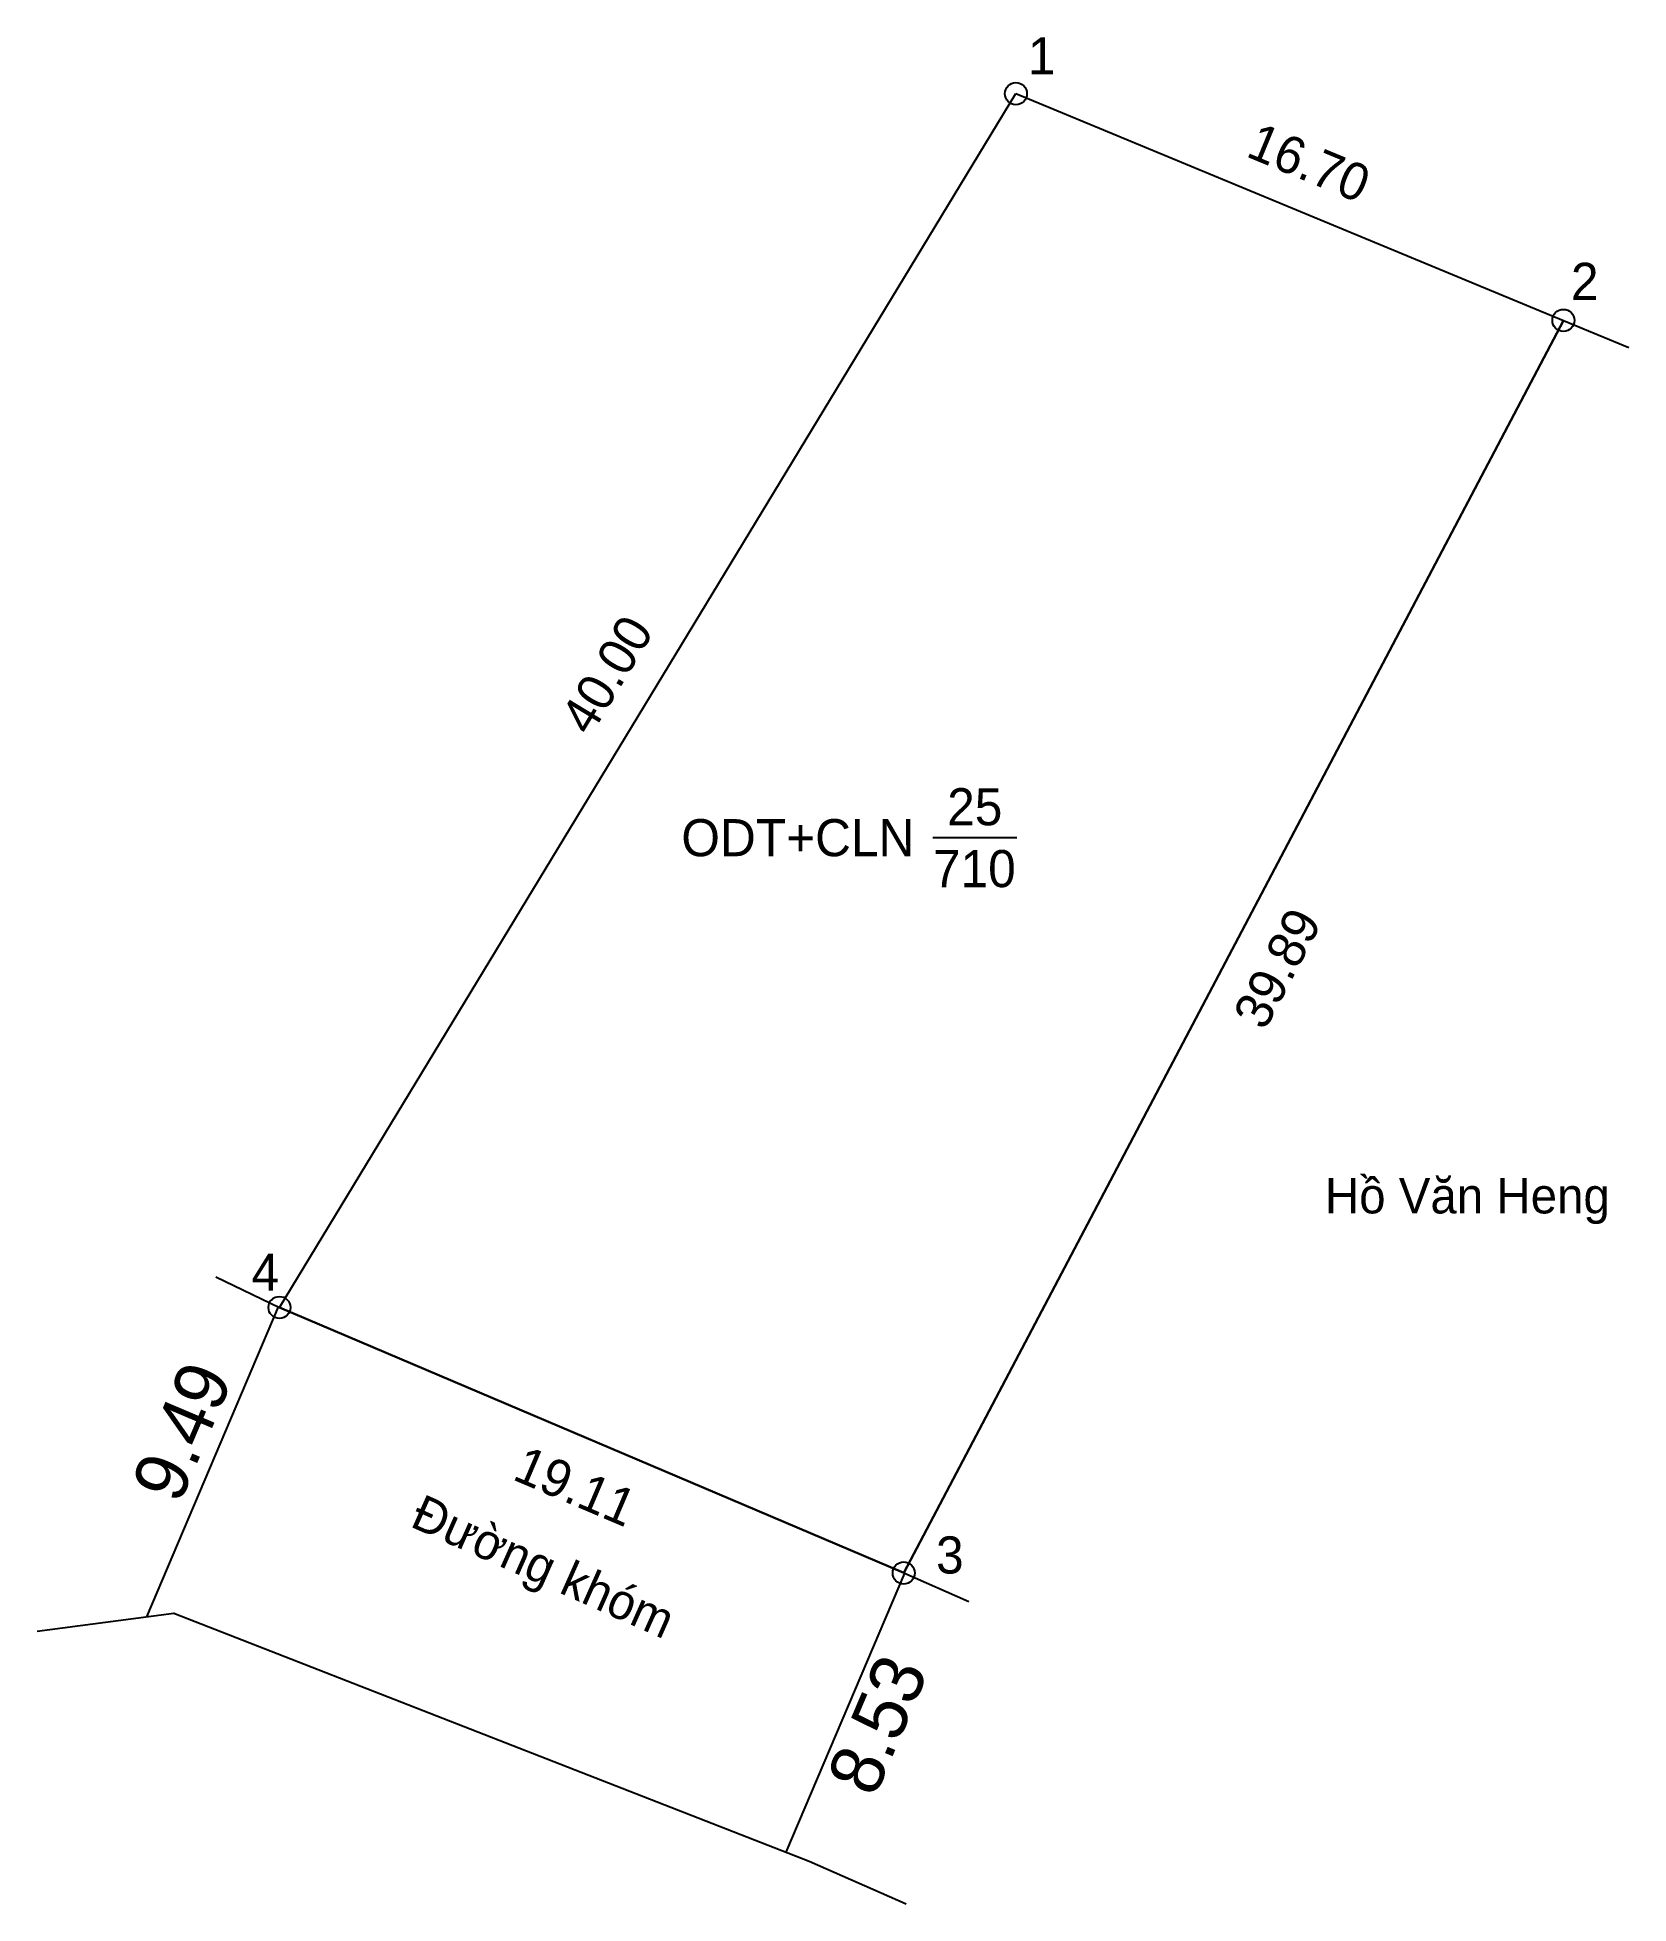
# Model space of a CAD drawing. Extents: x 535940.5 to 535985.4, y 1839240.8 to 1839293.4.
import ezdxf

# ---------------------------------------------------------------- set-up
doc = ezdxf.new("R2010")
doc.units = 0
for name, color, linetype in [('CanhThua', 7, 'Continuous'), ('ChieuDaiCanhThua', 7, 'Continuous'), ('Level 1', 7, 'Continuous'), ('Level 10', 7, 'Continuous'), ('Level 16', 7, 'Continuous'), ('MocDinhThua', 7, 'Continuous'), ('NhanDiaChinhThua', 7, 'Continuous'), ('SoHieuDinhThua', 7, 'Continuous')]:
    doc.layers.add(name, color=color, linetype=linetype)

msp = doc.modelspace()

# ---------------------------------------------------------------- linework, layer by layer
at = {"layer": 'CanhThua'}
for p, q in [((535947.35, 1839257.58), (535968.1, 1839291.78)), ((535968.1, 1839291.78), (535983.53, 1839285.39)), ((535983.53, 1839285.39), (535964.94, 1839250.1)), ((535964.94, 1839250.1), (535947.35, 1839257.58))]:
    msp.add_line(p, q, dxfattribs=at)
at = {"layer": 'Level 10'}
for p, q in [((535947.35, 1839257.58), (535968.1, 1839291.78)), ((535968.1, 1839291.78), (535983.53, 1839285.39)), ((535964.94, 1839250.1), (535983.53, 1839285.39)), ((535983.53, 1839285.39), (535985.368, 1839284.629)), ((535945.558, 1839258.447), (535947.35, 1839257.58)), ((535945.558, 1839258.447), (535947.35, 1839257.58)), ((535947.311, 1839257.596), (535943.599, 1839248.867)), ((535947.35, 1839257.58), (535964.94, 1839250.1)), ((535964.961, 1839250.091), (535961.621, 1839242.237)), ((535964.94, 1839250.1), (535966.776, 1839249.294))]:
    msp.add_line(p, q, dxfattribs=at)
msp.add_lwpolyline([(535940.526, 1839248.456), (535944.37, 1839248.97), (535962.28, 1839241.98), (535965.011, 1839240.782)], dxfattribs=at)
at = {"layer": 'MocDinhThua'}
for centre in [(535968.1, 1839291.78), (535983.53, 1839285.39), (535947.35, 1839257.58), (535964.94, 1839250.1)]:
    msp.add_circle(centre, 0.311, dxfattribs=at)
at = {"layer": 'NhanDiaChinhThua'}
msp.add_line((535965.763, 1839270.817), (535968.13, 1839270.817), dxfattribs=at)

# ---------------------------------------------------------------- texts
at = {"layer": 'ChieuDaiCanhThua'}
for s, rotation, p in [('16.70', 337.5042, (535974.548, 1839290.025)), ('40.00', 58.7538, (535956.109, 1839273.647)), ('39.89', 62.2207, (535975.112, 1839265.351)), ('19.11', 336.9628, (535953.879, 1839252.748))]:
    msp.add_text(s, height=1.0457, rotation=rotation, dxfattribs=at).set_placement(p)
at = {"layer": 'Level 1'}
for s, p in [('9.49', (535944.525, 1839252.002)), ('8.53', (535964.119, 1839243.741))]:
    msp.add_text(s, height=1.5, rotation=66.9628, dxfattribs=at).set_placement(p)
at = {"layer": 'Level 16'}
msp.add_text('Hồ Văn Heng', height=1.00002, dxfattribs=at).set_placement((535976.809, 1839260.23))
msp.add_text('Đường khóm', height=1, rotation=336.0255, dxfattribs=at).set_placement((535950.994, 1839251.425))
at = {"layer": 'NhanDiaChinhThua'}
for s, p in [('25', (535966.164, 1839271.165)), ('ODT+CLN', (535958.674, 1839270.294)), ('710', (535965.764, 1839269.422))]:
    msp.add_text(s, height=1.0457, dxfattribs=at).set_placement(p)
at = {"layer": 'SoHieuDinhThua'}
for s, p in [('1', (535968.441, 1839292.321)), ('2', (535983.742, 1839285.968)), ('4', (535946.563, 1839258.053)), ('3', (535965.851, 1839250.085))]:
    msp.add_text(s, height=1.046, dxfattribs=at).set_placement(p)

doc.saveas('drawing.dxf')
